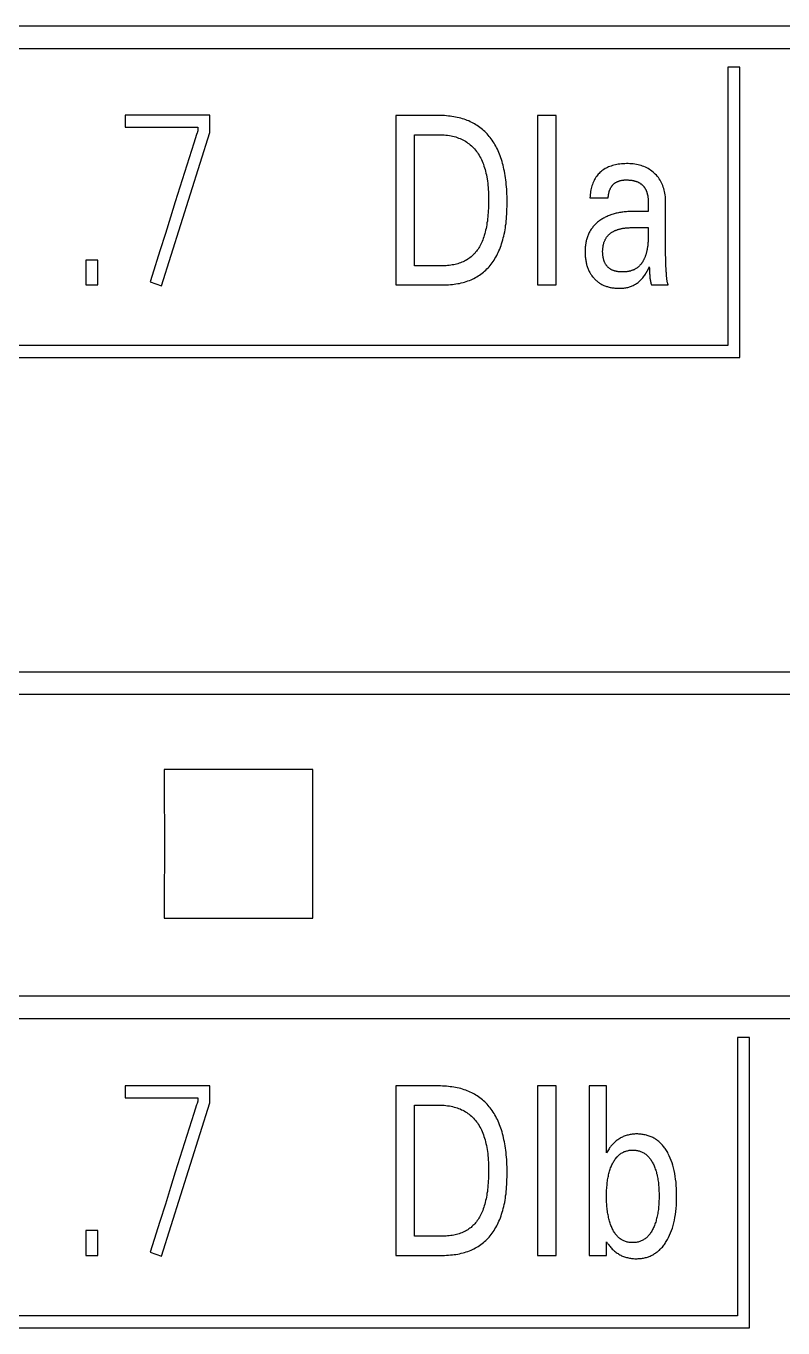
# Model space of a CAD drawing. Header units: inches. Extents: x 9000 to 22395, y 8106 to 17135.
# Drawn here: x 10234.04 to 10247.93, y 8409.24 to 8433.15 of the extents above; entities that cross this region are included whole.
import ezdxf

# ---------------------------------------------------------------- set-up
doc = ezdxf.new("R2010")
doc.units = ezdxf.units.IN
doc.header["$MEASUREMENT"] = 0
doc.layers.add('20000_FRONT_O', color=7, linetype='Continuous')
doc.layers.add('20500_FRONT_O_LABELING', color=7, linetype='Continuous')

# ---------------------------------------------------------------- blocks, each defined once
blk = doc.blocks.new('A$C21A67833')
at = {"layer": '20000_FRONT_O', "linetype": 'Continuous'}
for p, q in [((107.764, 61.783), (61.021, 61.783)), ((107.764, 61.595), (61.021, 61.595)), ((85.84, 61.443), (85.74, 61.443)), ((85.74, 61.443), (85.74, 59.143)), ((85.84, 59.043), (85.84, 61.443)), ((85.74, 59.143), (62.43, 59.143)), ((62.33, 59.043), (85.84, 59.043)), ((110, 56.444), (61.021, 56.444)), ((110, 56.258), (61.021, 56.258)), ((82.314, 55.638), (81.086, 55.638)), ((81.086, 54.41), (82.314, 54.41)), ((110, 53.765), (61.021, 53.765)), ((110, 53.578), (61.021, 53.578)), ((85.92, 53.423), (85.82, 53.423)), ((85.82, 53.423), (85.82, 51.123)), ((85.92, 51.023), (85.92, 53.423)), ((85.82, 51.123), (62.43, 51.123)), ((62.33, 51.023), (85.92, 51.023))]:
    blk.add_line(p, q, dxfattribs=at)
for points in [[(81.086, 55.638), (81.087, 55.396), (81.088, 55.149), (81.088, 54.899), (81.087, 54.652), (81.086, 54.41)], [(82.314, 54.41), (82.313, 54.652), (82.313, 54.899), (82.313, 55.149), (82.313, 55.396), (82.314, 55.638)]]:
    blk.add_lwpolyline(points, dxfattribs=at)
at = {"layer": '20500_FRONT_O_LABELING', "linetype": 'Continuous'}
for p, q in [((81.462, 61.045), (80.763, 61.045)), ((80.763, 61.045), (80.763, 60.946)), ((81.462, 60.903), (81.462, 61.045)), ((83.335, 61.043), (83, 61.043)), ((83, 61.043), (83, 59.643)), ((84.324, 61.043), (84.17, 61.043)), ((84.17, 61.043), (84.17, 59.643)), ((84.324, 59.643), (84.324, 61.043)), ((80.763, 60.946), (81.365, 60.946)), ((81.064, 59.637), (81.462, 60.903)), ((81.365, 60.946), (81.365, 60.919)), ((81.331, 60.816), (81.178, 60.331)), ((81.354, 60.886), (81.331, 60.816)), ((83.153, 59.801), (83.153, 60.884)), ((84.602, 60.363), (84.753, 60.363)), ((81.178, 60.331), (81.138, 60.203)), ((85.083, 60.335), (85.083, 60.25)), ((81.138, 60.203), (81.096, 60.067)), ((85.083, 60.25), (84.945, 60.25)), ((81.096, 60.067), (81.051, 59.924)), ((84.947, 60.117), (85.083, 60.117)), ((85.227, 59.947), (85.226, 59.977)), ((85.227, 59.92), (85.227, 59.947)), ((80.537, 59.847), (80.438, 59.847)), ((80.438, 59.847), (80.438, 59.643)), ((80.537, 59.643), (80.537, 59.847)), ((85.227, 59.893), (85.227, 59.92)), ((85.228, 59.868), (85.227, 59.893)), ((85.228, 59.844), (85.228, 59.868)), ((85.229, 59.821), (85.228, 59.844)), ((83.387, 59.801), (83.153, 59.801)), ((85.085, 59.777), (85.087, 59.779)), ((85.087, 59.779), (85.088, 59.782)), ((85.088, 59.782), (85.089, 59.785)), ((85.089, 59.785), (85.091, 59.789)), ((85.091, 59.789), (85.092, 59.792)), ((85.092, 59.792), (85.093, 59.781)), ((85.093, 59.781), (85.093, 59.771)), ((85.093, 59.771), (85.094, 59.762)), ((85.094, 59.762), (85.094, 59.752)), ((85.094, 59.752), (85.095, 59.743)), ((85.095, 59.743), (85.095, 59.735)), ((85.095, 59.735), (85.096, 59.726)), ((85.096, 59.726), (85.096, 59.719)), ((85.23, 59.799), (85.229, 59.821)), ((85.231, 59.779), (85.23, 59.799)), ((80.438, 59.643), (80.537, 59.643)), ((80.97, 59.668), (81.064, 59.637)), ((83, 59.643), (83.385, 59.643)), ((84.17, 59.643), (84.324, 59.643)), ((85.111, 59.643), (85.248, 59.643)), ((81.462, 53.025), (80.763, 53.025)), ((80.763, 53.025), (80.763, 52.926)), ((81.462, 52.883), (81.462, 53.025)), ((83.335, 53.023), (83, 53.023)), ((83, 53.023), (83, 51.623)), ((84.324, 53.023), (84.17, 53.023)), ((84.17, 53.023), (84.17, 51.623)), ((84.324, 51.623), (84.324, 53.023)), ((84.739, 53.023), (84.595, 53.023)), ((84.595, 53.023), (84.595, 51.623)), ((84.739, 52.471), (84.739, 53.023)), ((80.763, 52.926), (81.365, 52.926)), ((81.064, 51.617), (81.462, 52.883)), ((81.354, 52.866), (81.331, 52.796)), ((81.365, 52.926), (81.365, 52.899)), ((83.153, 51.781), (83.153, 52.864)), ((81.331, 52.796), (81.178, 52.311)), ((81.178, 52.311), (81.138, 52.183)), ((81.138, 52.183), (81.096, 52.047)), ((81.096, 52.047), (81.051, 51.904)), ((80.537, 51.827), (80.438, 51.827)), ((80.438, 51.827), (80.438, 51.623)), ((80.537, 51.623), (80.537, 51.827)), ((83.387, 51.781), (83.153, 51.781)), ((80.97, 51.648), (81.064, 51.617)), ((84.739, 51.735), (84.74, 51.733)), ((84.739, 51.623), (84.739, 51.735)), ((80.438, 51.623), (80.537, 51.623)), ((83, 51.623), (83.385, 51.623)), ((84.17, 51.623), (84.324, 51.623)), ((84.595, 51.623), (84.739, 51.623))]:
    blk.add_line(p, q, dxfattribs=at)
for points in [[(83.385, 59.643), (83.402, 59.643), (83.418, 59.644), (83.434, 59.644), (83.45, 59.646), (83.466, 59.647), (83.481, 59.649), (83.496, 59.651), (83.511, 59.654), (83.525, 59.656), (83.54, 59.66), (83.554, 59.663), (83.567, 59.667), (83.581, 59.671), (83.594, 59.676), (83.607, 59.681), (83.62, 59.686), (83.632, 59.692), (83.644, 59.697), (83.656, 59.704), (83.668, 59.71), (83.679, 59.717), (83.69, 59.724), (83.701, 59.732), (83.712, 59.74), (83.722, 59.748), (83.732, 59.757), (83.742, 59.766), (83.751, 59.775), (83.761, 59.784), (83.77, 59.794), (83.778, 59.805), (83.787, 59.815), (83.795, 59.826), (83.803, 59.837), (83.811, 59.849), (83.818, 59.861), (83.825, 59.873), (83.832, 59.886), (83.839, 59.899), (83.845, 59.912), (83.851, 59.926), (83.857, 59.94), (83.863, 59.954), (83.868, 59.969), (83.873, 59.984), (83.878, 59.999), (83.882, 60.015), (83.886, 60.031), (83.89, 60.047), (83.894, 60.064), (83.898, 60.081), (83.901, 60.098), (83.904, 60.116), (83.906, 60.134), (83.909, 60.152), (83.911, 60.171), (83.913, 60.19), (83.914, 60.209), (83.916, 60.229), (83.917, 60.249), (83.917, 60.269), (83.918, 60.29), (83.918, 60.311), (83.918, 60.333), (83.918, 60.354), (83.918, 60.374), (83.917, 60.395), (83.916, 60.415), (83.915, 60.435), (83.913, 60.454), (83.911, 60.474), (83.909, 60.492), (83.907, 60.511), (83.905, 60.529), (83.902, 60.547), (83.899, 60.565), (83.896, 60.582), (83.892, 60.599), (83.889, 60.616), (83.885, 60.632), (83.88, 60.648), (83.876, 60.664), (83.871, 60.679), (83.866, 60.694), (83.861, 60.709), (83.856, 60.723), (83.85, 60.737), (83.844, 60.751), (83.838, 60.765), (83.831, 60.778), (83.824, 60.791), (83.817, 60.803), (83.81, 60.815), (83.803, 60.827), (83.795, 60.839), (83.787, 60.85), (83.779, 60.861), (83.77, 60.871), (83.762, 60.882), (83.753, 60.892), (83.744, 60.901), (83.734, 60.911), (83.724, 60.92), (83.715, 60.928), (83.704, 60.937), (83.694, 60.945), (83.683, 60.953), (83.672, 60.96), (83.661, 60.967), (83.65, 60.974), (83.638, 60.98), (83.626, 60.986), (83.614, 60.992), (83.601, 60.998), (83.589, 61.003), (83.576, 61.008), (83.563, 61.012), (83.549, 61.017), (83.535, 61.021), (83.521, 61.024), (83.507, 61.028), (83.493, 61.03), (83.478, 61.033), (83.463, 61.035), (83.448, 61.037), (83.433, 61.039), (83.417, 61.041), (83.401, 61.042), (83.385, 61.042), (83.368, 61.043), (83.335, 61.043)], [(81.365, 60.919), (81.364, 60.917), (81.363, 60.915), (81.362, 60.913), (81.361, 60.909), (81.36, 60.905), (81.358, 60.899), (81.354, 60.886)], [(83.153, 60.884), (83.338, 60.884), (83.369, 60.884), (83.384, 60.884), (83.399, 60.883), (83.413, 60.881), (83.427, 60.88), (83.441, 60.878), (83.455, 60.875), (83.468, 60.872), (83.481, 60.869), (83.494, 60.866), (83.506, 60.862), (83.518, 60.857), (83.53, 60.853), (83.542, 60.847), (83.553, 60.842), (83.564, 60.836), (83.575, 60.83), (83.585, 60.823), (83.595, 60.816), (83.605, 60.809), (83.614, 60.801), (83.624, 60.793), (83.632, 60.785), (83.641, 60.776), (83.649, 60.767), (83.658, 60.757), (83.665, 60.747), (83.673, 60.737), (83.68, 60.726), (83.687, 60.715), (83.693, 60.703), (83.7, 60.691), (83.706, 60.679), (83.712, 60.666), (83.717, 60.653), (83.722, 60.64), (83.727, 60.626), (83.732, 60.612), (83.736, 60.597), (83.74, 60.582), (83.743, 60.567), (83.747, 60.552), (83.75, 60.535), (83.753, 60.519), (83.755, 60.502), (83.758, 60.485), (83.76, 60.467), (83.761, 60.449), (83.763, 60.431), (83.764, 60.412), (83.765, 60.393), (83.765, 60.374), (83.765, 60.354), (83.765, 60.334), (83.765, 60.314), (83.764, 60.295), (83.764, 60.276), (83.763, 60.258), (83.761, 60.24), (83.76, 60.222), (83.758, 60.205), (83.757, 60.188), (83.755, 60.171), (83.752, 60.155), (83.75, 60.14), (83.747, 60.124), (83.744, 60.109), (83.741, 60.095), (83.737, 60.08), (83.734, 60.067), (83.73, 60.053), (83.726, 60.04), (83.721, 60.027), (83.717, 60.015), (83.712, 60.003), (83.707, 59.992), (83.702, 59.981), (83.696, 59.97), (83.69, 59.959), (83.684, 59.949), (83.678, 59.94), (83.672, 59.93), (83.665, 59.921), (83.658, 59.913), (83.651, 59.904), (83.643, 59.896), (83.636, 59.889), (83.628, 59.881), (83.62, 59.874), (83.611, 59.868), (83.602, 59.861), (83.593, 59.855), (83.584, 59.849), (83.575, 59.844), (83.565, 59.839), (83.555, 59.834), (83.544, 59.83), (83.534, 59.825), (83.523, 59.822), (83.512, 59.818), (83.501, 59.815), (83.489, 59.812), (83.477, 59.81), (83.465, 59.808), (83.453, 59.806), (83.44, 59.804), (83.427, 59.803), (83.414, 59.802), (83.401, 59.802), (83.387, 59.801)], [(85.226, 59.977), (85.226, 60.313), (85.226, 60.343), (85.226, 60.358), (85.225, 60.372), (85.223, 60.387), (85.221, 60.401), (85.219, 60.414), (85.216, 60.427), (85.212, 60.44), (85.208, 60.452), (85.204, 60.465), (85.199, 60.476), (85.193, 60.488), (85.187, 60.499), (85.181, 60.51), (85.174, 60.52), (85.167, 60.53), (85.159, 60.54), (85.151, 60.549), (85.142, 60.558), (85.133, 60.567), (85.123, 60.575), (85.113, 60.583), (85.103, 60.591), (85.093, 60.598), (85.082, 60.604), (85.071, 60.61), (85.06, 60.616), (85.048, 60.621), (85.036, 60.626), (85.024, 60.63), (85.012, 60.633), (84.999, 60.637), (84.986, 60.639), (84.973, 60.642), (84.96, 60.643), (84.946, 60.645), (84.932, 60.645), (84.917, 60.646), (84.903, 60.646), (84.889, 60.645), (84.875, 60.645), (84.862, 60.643), (84.849, 60.642), (84.836, 60.64), (84.824, 60.638), (84.812, 60.636), (84.8, 60.633), (84.788, 60.63), (84.777, 60.626), (84.767, 60.622), (84.756, 60.618), (84.746, 60.614), (84.737, 60.609), (84.727, 60.604), (84.718, 60.598), (84.709, 60.592), (84.701, 60.586), (84.693, 60.579), (84.685, 60.572), (84.678, 60.565), (84.671, 60.558), (84.664, 60.55), (84.658, 60.541), (84.652, 60.533), (84.646, 60.524), (84.641, 60.515), (84.636, 60.505), (84.631, 60.495), (84.627, 60.485), (84.623, 60.474), (84.619, 60.463), (84.616, 60.452), (84.613, 60.44), (84.61, 60.428), (84.608, 60.416), (84.606, 60.403), (84.604, 60.39), (84.603, 60.377), (84.602, 60.363)], [(84.753, 60.363), (84.753, 60.368), (84.753, 60.373), (84.754, 60.378), (84.755, 60.383), (84.755, 60.387), (84.756, 60.392), (84.757, 60.396), (84.758, 60.401), (84.759, 60.405), (84.76, 60.409), (84.761, 60.414), (84.762, 60.418), (84.764, 60.422), (84.765, 60.426), (84.766, 60.429), (84.768, 60.433), (84.77, 60.437), (84.771, 60.44), (84.773, 60.444), (84.775, 60.447), (84.777, 60.45), (84.779, 60.454), (84.781, 60.457), (84.783, 60.46), (84.785, 60.463), (84.787, 60.465), (84.79, 60.468), (84.792, 60.471), (84.795, 60.474), (84.797, 60.476), (84.8, 60.478), (84.803, 60.481), (84.805, 60.483), (84.808, 60.485), (84.811, 60.487), (84.814, 60.489), (84.817, 60.491), (84.821, 60.493), (84.824, 60.495), (84.827, 60.496), (84.831, 60.498), (84.834, 60.499), (84.838, 60.501), (84.841, 60.502), (84.845, 60.503), (84.849, 60.504), (84.853, 60.505), (84.857, 60.506), (84.861, 60.507), (84.865, 60.508), (84.869, 60.509), (84.873, 60.509), (84.877, 60.51), (84.882, 60.51), (84.886, 60.511), (84.891, 60.511), (84.895, 60.511), (84.9, 60.511), (84.91, 60.511), (84.914, 60.511), (84.919, 60.511), (84.923, 60.51), (84.928, 60.51), (84.932, 60.51), (84.936, 60.509), (84.941, 60.509), (84.945, 60.508), (84.949, 60.508), (84.953, 60.507), (84.957, 60.506), (84.961, 60.505), (84.965, 60.504), (84.969, 60.503), (84.972, 60.502), (84.976, 60.501), (84.98, 60.5), (84.983, 60.499), (84.987, 60.498), (84.99, 60.497), (84.994, 60.495), (84.997, 60.494), (85, 60.492), (85.003, 60.491), (85.006, 60.489), (85.01, 60.487), (85.013, 60.486), (85.015, 60.484), (85.018, 60.482), (85.021, 60.48), (85.024, 60.478), (85.027, 60.476), (85.029, 60.474), (85.032, 60.472), (85.034, 60.47), (85.037, 60.467), (85.039, 60.465), (85.041, 60.463), (85.044, 60.46), (85.046, 60.458), (85.048, 60.455), (85.05, 60.452), (85.052, 60.45), (85.054, 60.447), (85.056, 60.444), (85.058, 60.441), (85.059, 60.438), (85.061, 60.435), (85.063, 60.432), (85.064, 60.429), (85.066, 60.426), (85.067, 60.422), (85.068, 60.419), (85.07, 60.416), (85.071, 60.412), (85.072, 60.409), (85.073, 60.405), (85.074, 60.401), (85.075, 60.398), (85.076, 60.394), (85.077, 60.39), (85.078, 60.386), (85.079, 60.382), (85.079, 60.378), (85.08, 60.374), (85.081, 60.37), (85.081, 60.366), (85.082, 60.361), (85.082, 60.357), (85.082, 60.353), (85.082, 60.348), (85.083, 60.344), (85.083, 60.339), (85.083, 60.335)], [(84.945, 60.25), (84.935, 60.25), (84.925, 60.249), (84.915, 60.249), (84.904, 60.248), (84.895, 60.247), (84.885, 60.247), (84.875, 60.245), (84.865, 60.244), (84.856, 60.243), (84.847, 60.241), (84.837, 60.239), (84.828, 60.237), (84.819, 60.235), (84.81, 60.233), (84.802, 60.231), (84.793, 60.228), (84.784, 60.226), (84.776, 60.223), (84.768, 60.22), (84.76, 60.217), (84.752, 60.213), (84.744, 60.21), (84.736, 60.206), (84.728, 60.202), (84.721, 60.198), (84.713, 60.194), (84.706, 60.19), (84.699, 60.186), (84.692, 60.181), (84.685, 60.176), (84.678, 60.172), (84.672, 60.167), (84.665, 60.162), (84.659, 60.156), (84.653, 60.151), (84.648, 60.146), (84.642, 60.14), (84.637, 60.134), (84.632, 60.128), (84.627, 60.122), (84.622, 60.116), (84.617, 60.11), (84.613, 60.104), (84.608, 60.097), (84.604, 60.091), (84.6, 60.084), (84.597, 60.077), (84.593, 60.07), (84.59, 60.063), (84.587, 60.055), (84.584, 60.048), (84.581, 60.041), (84.579, 60.033), (84.576, 60.025), (84.574, 60.017), (84.572, 60.009), (84.57, 60.001), (84.568, 59.993), (84.567, 59.984), (84.566, 59.976), (84.565, 59.967), (84.564, 59.958), (84.563, 59.949), (84.563, 59.94), (84.562, 59.931), (84.562, 59.921), (84.562, 59.912), (84.562, 59.903), (84.563, 59.894), (84.563, 59.885), (84.564, 59.876), (84.565, 59.867), (84.566, 59.859), (84.567, 59.85), (84.568, 59.842), (84.57, 59.834), (84.571, 59.826), (84.573, 59.818), (84.575, 59.81), (84.577, 59.803), (84.58, 59.795), (84.582, 59.788), (84.585, 59.781), (84.587, 59.774), (84.59, 59.767), (84.593, 59.76), (84.597, 59.754), (84.6, 59.747), (84.604, 59.741), (84.607, 59.735), (84.611, 59.729), (84.615, 59.723), (84.619, 59.717), (84.624, 59.711), (84.628, 59.706), (84.633, 59.701), (84.637, 59.695), (84.642, 59.69), (84.647, 59.685), (84.653, 59.681), (84.658, 59.676), (84.664, 59.672), (84.669, 59.667), (84.675, 59.663), (84.681, 59.659), (84.687, 59.655), (84.693, 59.652), (84.699, 59.648), (84.705, 59.645), (84.712, 59.642), (84.718, 59.639), (84.725, 59.636), (84.732, 59.634), (84.739, 59.631), (84.746, 59.629), (84.753, 59.627), (84.76, 59.625), (84.768, 59.623), (84.776, 59.622), (84.783, 59.62), (84.791, 59.619), (84.799, 59.618), (84.807, 59.617), (84.815, 59.616), (84.824, 59.616), (84.832, 59.615), (84.84, 59.615), (84.849, 59.615), (84.858, 59.615), (84.866, 59.616), (84.875, 59.616), (84.883, 59.617), (84.891, 59.618), (84.899, 59.62), (84.907, 59.621), (84.915, 59.623), (84.922, 59.625), (84.93, 59.628), (84.937, 59.63), (84.945, 59.633), (84.952, 59.636), (84.959, 59.639), (84.966, 59.643), (84.973, 59.646), (84.979, 59.65), (84.986, 59.655), (84.992, 59.659), (84.999, 59.664), (85.005, 59.669), (85.011, 59.674), (85.017, 59.679), (85.023, 59.685), (85.028, 59.691), (85.034, 59.697), (85.039, 59.703), (85.045, 59.71), (85.05, 59.717), (85.055, 59.724), (85.06, 59.731)], [(84.872, 59.75), (84.866, 59.75), (84.861, 59.75), (84.856, 59.75), (84.851, 59.751), (84.846, 59.751), (84.841, 59.752), (84.836, 59.752), (84.831, 59.753), (84.827, 59.754), (84.822, 59.755), (84.818, 59.756), (84.813, 59.757), (84.809, 59.758), (84.805, 59.759), (84.801, 59.76), (84.797, 59.762), (84.793, 59.763), (84.789, 59.765), (84.785, 59.766), (84.781, 59.768), (84.778, 59.77), (84.774, 59.772), (84.771, 59.774), (84.768, 59.776), (84.764, 59.778), (84.761, 59.781), (84.758, 59.783), (84.755, 59.786), (84.752, 59.788), (84.75, 59.791), (84.747, 59.794), (84.744, 59.797), (84.742, 59.8), (84.739, 59.803), (84.737, 59.806), (84.735, 59.809), (84.733, 59.812), (84.731, 59.816), (84.729, 59.819), (84.727, 59.823), (84.725, 59.827), (84.723, 59.83), (84.721, 59.834), (84.72, 59.838), (84.719, 59.842), (84.717, 59.846), (84.716, 59.851), (84.715, 59.855), (84.714, 59.859), (84.713, 59.864), (84.712, 59.868), (84.711, 59.873), (84.71, 59.878), (84.709, 59.883), (84.709, 59.888), (84.708, 59.893), (84.708, 59.898), (84.708, 59.903), (84.708, 59.909), (84.707, 59.914), (84.707, 59.925), (84.708, 59.93), (84.708, 59.936), (84.708, 59.941), (84.709, 59.946), (84.709, 59.951), (84.71, 59.956), (84.711, 59.961), (84.711, 59.966), (84.712, 59.971), (84.713, 59.975), (84.714, 59.98), (84.716, 59.985), (84.717, 59.989), (84.718, 59.994), (84.72, 59.998), (84.721, 60.002), (84.723, 60.006), (84.725, 60.01), (84.727, 60.014), (84.729, 60.018), (84.731, 60.022), (84.733, 60.026), (84.735, 60.03), (84.737, 60.033), (84.74, 60.037), (84.742, 60.04), (84.745, 60.044), (84.748, 60.047), (84.75, 60.05), (84.753, 60.053), (84.756, 60.057), (84.759, 60.06), (84.763, 60.062), (84.766, 60.065), (84.769, 60.068), (84.773, 60.071), (84.776, 60.073), (84.78, 60.076), (84.784, 60.078), (84.788, 60.081), (84.791, 60.083), (84.796, 60.085), (84.8, 60.088), (84.804, 60.09), (84.808, 60.092), (84.813, 60.094), (84.817, 60.095), (84.822, 60.097), (84.826, 60.099), (84.831, 60.101), (84.836, 60.102), (84.841, 60.104), (84.846, 60.105), (84.851, 60.106), (84.857, 60.108), (84.862, 60.109), (84.867, 60.11), (84.873, 60.111), (84.879, 60.112), (84.884, 60.113), (84.89, 60.113), (84.896, 60.114), (84.902, 60.115), (84.908, 60.115), (84.914, 60.116), (84.921, 60.116), (84.927, 60.116), (84.934, 60.117), (84.94, 60.117), (84.947, 60.117)], [(85.083, 60.117), (85.083, 60.042), (85.083, 60.035), (85.083, 60.027), (85.083, 60.02), (85.082, 60.013), (85.082, 60.006), (85.082, 59.999), (85.081, 59.992), (85.081, 59.985), (85.08, 59.978), (85.079, 59.972), (85.079, 59.965), (85.078, 59.959), (85.077, 59.953), (85.076, 59.947), (85.075, 59.94), (85.074, 59.935), (85.073, 59.929), (85.071, 59.923), (85.07, 59.917), (85.069, 59.911), (85.067, 59.906), (85.066, 59.901), (85.064, 59.895), (85.063, 59.89), (85.061, 59.885), (85.059, 59.88), (85.057, 59.875), (85.055, 59.87), (85.053, 59.865), (85.051, 59.861), (85.049, 59.856), (85.047, 59.852), (85.045, 59.847), (85.042, 59.843), (85.04, 59.839), (85.038, 59.835), (85.035, 59.831), (85.032, 59.827), (85.03, 59.823), (85.027, 59.819), (85.024, 59.816), (85.021, 59.812), (85.018, 59.809), (85.015, 59.806), (85.012, 59.802), (85.009, 59.799), (85.006, 59.796), (85.003, 59.793), (84.999, 59.79), (84.996, 59.788), (84.992, 59.785), (84.989, 59.782), (84.985, 59.78), (84.981, 59.778), (84.978, 59.775), (84.974, 59.773), (84.97, 59.771), (84.966, 59.769), (84.962, 59.767), (84.958, 59.766), (84.953, 59.764), (84.949, 59.762), (84.945, 59.761), (84.94, 59.759), (84.936, 59.758), (84.931, 59.757), (84.927, 59.756), (84.922, 59.755), (84.917, 59.754), (84.913, 59.753), (84.908, 59.752), (84.903, 59.752), (84.898, 59.751), (84.893, 59.751), (84.888, 59.75), (84.882, 59.75), (84.877, 59.75), (84.872, 59.75)], [(81.051, 59.924), (80.987, 59.721), (80.97, 59.668)], [(85.06, 59.731), (85.061, 59.733), (85.062, 59.735), (85.064, 59.737), (85.065, 59.739), (85.066, 59.741), (85.067, 59.744), (85.069, 59.746), (85.07, 59.748), (85.071, 59.75), (85.073, 59.753), (85.074, 59.755), (85.075, 59.758), (85.077, 59.76), (85.078, 59.763), (85.08, 59.765), (85.081, 59.768), (85.082, 59.771), (85.084, 59.774), (85.085, 59.777)], [(85.096, 59.719), (85.097, 59.715), (85.097, 59.711), (85.097, 59.708), (85.098, 59.704), (85.098, 59.701), (85.098, 59.697), (85.099, 59.694), (85.099, 59.691), (85.1, 59.688), (85.1, 59.685), (85.1, 59.682), (85.101, 59.679), (85.101, 59.677), (85.102, 59.674), (85.102, 59.671), (85.103, 59.669), (85.103, 59.667), (85.104, 59.665), (85.104, 59.662), (85.105, 59.66), (85.105, 59.658), (85.106, 59.657), (85.106, 59.655), (85.107, 59.653), (85.107, 59.651), (85.108, 59.65), (85.108, 59.649), (85.109, 59.647), (85.11, 59.646), (85.11, 59.645), (85.111, 59.644), (85.111, 59.643)], [(85.248, 59.643), (85.247, 59.646), (85.246, 59.649), (85.245, 59.652), (85.244, 59.656), (85.243, 59.66), (85.242, 59.664), (85.241, 59.669), (85.24, 59.674), (85.239, 59.68), (85.238, 59.685), (85.237, 59.691), (85.237, 59.698), (85.236, 59.704), (85.235, 59.711), (85.235, 59.719), (85.234, 59.726), (85.233, 59.734), (85.233, 59.743), (85.232, 59.751), (85.232, 59.76), (85.231, 59.77), (85.231, 59.779)], [(83.385, 51.623), (83.402, 51.623), (83.418, 51.624), (83.434, 51.624), (83.45, 51.626), (83.466, 51.627), (83.481, 51.629), (83.496, 51.631), (83.511, 51.634), (83.525, 51.636), (83.54, 51.64), (83.554, 51.643), (83.567, 51.647), (83.581, 51.651), (83.594, 51.656), (83.607, 51.661), (83.62, 51.666), (83.632, 51.672), (83.644, 51.677), (83.656, 51.684), (83.668, 51.69), (83.679, 51.697), (83.69, 51.704), (83.701, 51.712), (83.712, 51.72), (83.722, 51.728), (83.732, 51.737), (83.742, 51.746), (83.751, 51.755), (83.761, 51.764), (83.77, 51.774), (83.778, 51.785), (83.787, 51.795), (83.795, 51.806), (83.803, 51.817), (83.811, 51.829), (83.818, 51.841), (83.825, 51.853), (83.832, 51.866), (83.839, 51.879), (83.845, 51.892), (83.851, 51.906), (83.857, 51.92), (83.863, 51.934), (83.868, 51.949), (83.873, 51.964), (83.878, 51.979), (83.882, 51.995), (83.886, 52.011), (83.89, 52.027), (83.894, 52.044), (83.898, 52.061), (83.901, 52.078), (83.904, 52.096), (83.906, 52.114), (83.909, 52.132), (83.911, 52.151), (83.913, 52.17), (83.914, 52.189), (83.916, 52.209), (83.917, 52.229), (83.917, 52.249), (83.918, 52.27), (83.918, 52.291), (83.918, 52.313), (83.918, 52.334), (83.918, 52.354), (83.917, 52.375), (83.916, 52.395), (83.915, 52.415), (83.913, 52.434), (83.911, 52.454), (83.909, 52.472), (83.907, 52.491), (83.905, 52.509), (83.902, 52.527), (83.899, 52.545), (83.896, 52.562), (83.892, 52.579), (83.889, 52.596), (83.885, 52.612), (83.88, 52.628), (83.876, 52.644), (83.871, 52.659), (83.866, 52.674), (83.861, 52.689), (83.856, 52.703), (83.85, 52.717), (83.844, 52.731), (83.838, 52.745), (83.831, 52.758), (83.824, 52.771), (83.817, 52.783), (83.81, 52.795), (83.803, 52.807), (83.795, 52.819), (83.787, 52.83), (83.779, 52.841), (83.77, 52.851), (83.762, 52.862), (83.753, 52.872), (83.744, 52.881), (83.734, 52.891), (83.724, 52.9), (83.715, 52.908), (83.704, 52.917), (83.694, 52.925), (83.683, 52.933), (83.672, 52.94), (83.661, 52.947), (83.65, 52.954), (83.638, 52.96), (83.626, 52.966), (83.614, 52.972), (83.601, 52.978), (83.589, 52.983), (83.576, 52.988), (83.563, 52.992), (83.549, 52.997), (83.535, 53.001), (83.521, 53.004), (83.507, 53.008), (83.493, 53.01), (83.478, 53.013), (83.463, 53.015), (83.448, 53.017), (83.433, 53.019), (83.417, 53.021), (83.401, 53.022), (83.385, 53.022), (83.368, 53.023), (83.335, 53.023)], [(81.365, 52.899), (81.364, 52.897), (81.363, 52.895), (81.362, 52.893), (81.361, 52.889), (81.36, 52.885), (81.358, 52.879), (81.354, 52.866)], [(83.153, 52.864), (83.338, 52.864), (83.369, 52.864), (83.384, 52.864), (83.399, 52.863), (83.413, 52.861), (83.427, 52.86), (83.441, 52.858), (83.455, 52.855), (83.468, 52.852), (83.481, 52.849), (83.494, 52.846), (83.506, 52.842), (83.518, 52.837), (83.53, 52.833), (83.542, 52.827), (83.553, 52.822), (83.564, 52.816), (83.575, 52.81), (83.585, 52.803), (83.595, 52.796), (83.605, 52.789), (83.614, 52.781), (83.624, 52.773), (83.632, 52.765), (83.641, 52.756), (83.649, 52.747), (83.658, 52.737), (83.665, 52.727), (83.673, 52.717), (83.68, 52.706), (83.687, 52.695), (83.693, 52.683), (83.7, 52.671), (83.706, 52.659), (83.712, 52.646), (83.717, 52.633), (83.722, 52.62), (83.727, 52.606), (83.732, 52.592), (83.736, 52.577), (83.74, 52.562), (83.743, 52.547), (83.747, 52.532), (83.75, 52.515), (83.753, 52.499), (83.755, 52.482), (83.758, 52.465), (83.76, 52.447), (83.761, 52.429), (83.763, 52.411), (83.764, 52.392), (83.765, 52.373), (83.765, 52.354), (83.765, 52.334), (83.765, 52.314), (83.765, 52.294), (83.764, 52.275), (83.764, 52.256), (83.763, 52.238), (83.761, 52.22), (83.76, 52.202), (83.758, 52.185), (83.757, 52.168), (83.755, 52.151), (83.752, 52.135), (83.75, 52.12), (83.747, 52.104), (83.744, 52.089), (83.741, 52.075), (83.737, 52.06), (83.734, 52.047), (83.73, 52.033), (83.726, 52.02), (83.721, 52.007), (83.717, 51.995), (83.712, 51.983), (83.707, 51.972), (83.702, 51.961), (83.696, 51.95), (83.69, 51.939), (83.684, 51.929), (83.678, 51.92), (83.672, 51.91), (83.665, 51.901), (83.658, 51.893), (83.651, 51.884), (83.643, 51.876), (83.636, 51.869), (83.628, 51.861), (83.62, 51.854), (83.611, 51.848), (83.602, 51.841), (83.593, 51.835), (83.584, 51.829), (83.575, 51.824), (83.565, 51.819), (83.555, 51.814), (83.544, 51.81), (83.534, 51.805), (83.523, 51.802), (83.512, 51.798), (83.501, 51.795), (83.489, 51.792), (83.477, 51.79), (83.465, 51.788), (83.453, 51.786), (83.44, 51.784), (83.427, 51.783), (83.414, 51.782), (83.401, 51.782), (83.387, 51.781)], [(84.74, 51.733), (84.746, 51.725), (84.751, 51.717), (84.757, 51.709), (84.763, 51.702), (84.769, 51.695), (84.775, 51.688), (84.781, 51.681), (84.787, 51.675), (84.793, 51.668), (84.8, 51.663), (84.806, 51.657), (84.813, 51.651), (84.82, 51.646), (84.827, 51.641), (84.834, 51.637), (84.841, 51.632), (84.849, 51.628), (84.856, 51.624), (84.863, 51.62), (84.871, 51.617), (84.879, 51.614), (84.887, 51.611), (84.895, 51.608), (84.903, 51.606), (84.911, 51.604), (84.92, 51.602), (84.928, 51.6), (84.937, 51.599), (84.945, 51.597), (84.954, 51.597), (84.963, 51.596), (84.972, 51.595), (84.982, 51.595), (84.991, 51.595), (85, 51.596), (85.009, 51.596), (85.018, 51.597), (85.027, 51.598), (85.035, 51.599), (85.044, 51.601), (85.052, 51.602), (85.06, 51.604), (85.069, 51.606), (85.077, 51.609), (85.085, 51.611), (85.092, 51.614), (85.1, 51.617), (85.108, 51.621), (85.115, 51.624), (85.122, 51.628), (85.129, 51.632), (85.136, 51.637), (85.143, 51.641), (85.15, 51.646), (85.157, 51.651), (85.163, 51.656), (85.17, 51.662), (85.176, 51.667), (85.182, 51.673), (85.188, 51.679), (85.194, 51.686), (85.2, 51.692), (85.206, 51.699), (85.211, 51.706), (85.217, 51.714), (85.222, 51.721), (85.227, 51.729), (85.232, 51.737), (85.237, 51.745), (85.242, 51.754), (85.251, 51.771), (85.26, 51.79), (85.268, 51.809), (85.276, 51.828), (85.283, 51.849), (85.289, 51.87), (85.295, 51.892), (85.3, 51.914), (85.304, 51.937), (85.308, 51.961), (85.311, 51.986), (85.314, 52.011), (85.316, 52.037), (85.317, 52.064), (85.318, 52.092), (85.318, 52.12), (85.318, 52.134), (85.318, 52.148), (85.317, 52.175), (85.315, 52.201), (85.313, 52.227), (85.31, 52.252), (85.307, 52.276), (85.303, 52.3), (85.298, 52.323), (85.293, 52.345), (85.287, 52.367), (85.28, 52.387), (85.273, 52.407), (85.265, 52.427), (85.257, 52.445), (85.248, 52.463), (85.244, 52.472), (85.239, 52.481), (85.234, 52.489), (85.229, 52.497), (85.223, 52.505), (85.218, 52.512), (85.213, 52.519), (85.207, 52.526), (85.201, 52.533), (85.195, 52.54), (85.189, 52.546), (85.183, 52.552), (85.177, 52.558), (85.171, 52.564), (85.164, 52.569), (85.157, 52.574), (85.151, 52.579), (85.144, 52.584), (85.137, 52.588), (85.13, 52.592), (85.122, 52.596), (85.115, 52.6), (85.107, 52.603), (85.1, 52.606), (85.092, 52.609), (85.084, 52.612), (85.076, 52.614), (85.068, 52.617), (85.059, 52.619), (85.051, 52.62), (85.042, 52.622), (85.033, 52.623), (85.025, 52.624), (85.016, 52.625), (85.006, 52.625), (84.997, 52.626), (84.988, 52.626), (84.979, 52.626), (84.969, 52.625), (84.96, 52.624), (84.951, 52.624), (84.943, 52.622), (84.934, 52.621), (84.925, 52.619), (84.917, 52.617), (84.909, 52.615), (84.901, 52.613), (84.893, 52.61), (84.885, 52.607), (84.877, 52.604), (84.87, 52.6), (84.862, 52.597), (84.855, 52.593), (84.848, 52.588), (84.84, 52.584), (84.833, 52.579), (84.827, 52.574), (84.82, 52.569), (84.813, 52.564), (84.807, 52.558), (84.801, 52.552), (84.794, 52.546), (84.788, 52.54), (84.782, 52.533), (84.776, 52.526), (84.771, 52.519), (84.765, 52.511), (84.76, 52.504), (84.754, 52.496), (84.749, 52.488), (84.739, 52.471)], [(84.782, 51.853), (84.779, 51.862), (84.775, 51.87), (84.772, 51.879), (84.769, 51.888), (84.766, 51.897), (84.763, 51.906), (84.761, 51.916), (84.758, 51.926), (84.756, 51.936), (84.754, 51.946), (84.752, 51.957), (84.75, 51.967), (84.748, 51.978), (84.746, 51.989), (84.745, 52.001), (84.744, 52.012), (84.742, 52.024), (84.741, 52.036), (84.741, 52.048), (84.74, 52.06), (84.739, 52.073), (84.739, 52.086), (84.739, 52.099), (84.739, 52.112), (84.739, 52.125), (84.739, 52.138), (84.74, 52.151), (84.74, 52.164), (84.741, 52.176), (84.742, 52.188), (84.743, 52.2), (84.744, 52.212), (84.745, 52.224), (84.747, 52.235), (84.748, 52.246), (84.75, 52.257), (84.752, 52.268), (84.754, 52.278), (84.756, 52.288), (84.759, 52.299), (84.761, 52.308), (84.764, 52.318), (84.767, 52.327), (84.77, 52.336), (84.773, 52.345), (84.777, 52.354), (84.78, 52.363), (84.784, 52.371), (84.788, 52.379), (84.792, 52.387), (84.796, 52.394), (84.8, 52.401), (84.804, 52.408), (84.809, 52.415), (84.813, 52.421), (84.818, 52.428), (84.823, 52.433), (84.828, 52.439), (84.833, 52.444), (84.838, 52.449), (84.844, 52.454), (84.849, 52.459), (84.855, 52.463), (84.861, 52.467), (84.867, 52.47), (84.873, 52.474), (84.879, 52.477), (84.886, 52.48), (84.892, 52.482), (84.899, 52.484), (84.906, 52.486), (84.913, 52.488), (84.92, 52.49), (84.927, 52.491), (84.934, 52.492), (84.942, 52.492), (84.949, 52.493), (84.957, 52.493), (84.965, 52.493), (84.972, 52.492), (84.98, 52.491), (84.987, 52.49), (84.994, 52.489), (85.001, 52.488), (85.008, 52.486), (85.015, 52.484), (85.021, 52.481), (85.028, 52.479), (85.034, 52.476), (85.04, 52.473), (85.046, 52.469), (85.052, 52.466), (85.058, 52.462), (85.064, 52.458), (85.069, 52.453), (85.075, 52.448), (85.08, 52.443), (85.085, 52.438), (85.09, 52.433), (85.095, 52.427), (85.099, 52.421), (85.104, 52.414), (85.108, 52.408), (85.113, 52.401), (85.117, 52.394), (85.121, 52.386), (85.125, 52.379), (85.129, 52.371)], [(85.129, 52.371), (85.132, 52.363), (85.136, 52.354), (85.139, 52.345), (85.142, 52.336), (85.145, 52.327), (85.148, 52.318), (85.151, 52.309), (85.153, 52.299), (85.156, 52.289), (85.158, 52.279), (85.16, 52.268), (85.162, 52.258), (85.164, 52.247), (85.165, 52.236), (85.167, 52.225), (85.168, 52.213), (85.169, 52.201), (85.17, 52.189), (85.171, 52.177), (85.172, 52.165), (85.172, 52.152), (85.173, 52.14), (85.173, 52.127), (85.173, 52.113), (85.173, 52.1), (85.173, 52.087), (85.172, 52.075), (85.172, 52.062), (85.171, 52.05), (85.17, 52.037), (85.169, 52.026), (85.168, 52.014), (85.167, 52.002), (85.165, 51.991), (85.163, 51.98), (85.162, 51.969), (85.16, 51.958), (85.158, 51.948), (85.155, 51.937), (85.153, 51.927), (85.15, 51.917), (85.148, 51.908), (85.145, 51.898), (85.142, 51.889), (85.138, 51.88), (85.135, 51.871), (85.132, 51.862), (85.128, 51.854), (85.124, 51.846), (85.12, 51.838), (85.116, 51.83), (85.112, 51.823), (85.108, 51.815), (85.103, 51.809), (85.099, 51.802), (85.094, 51.796), (85.089, 51.79), (85.084, 51.784), (85.079, 51.779), (85.074, 51.773), (85.068, 51.769), (85.063, 51.764), (85.057, 51.76), (85.051, 51.756), (85.045, 51.752), (85.039, 51.748), (85.033, 51.745), (85.026, 51.742), (85.02, 51.74), (85.013, 51.737), (85.006, 51.735), (84.999, 51.733), (84.992, 51.732), (84.985, 51.73), (84.978, 51.729), (84.97, 51.729), (84.963, 51.728), (84.955, 51.728), (84.947, 51.728), (84.94, 51.729), (84.932, 51.729), (84.925, 51.73), (84.917, 51.732), (84.91, 51.733), (84.903, 51.735), (84.897, 51.737), (84.89, 51.739), (84.883, 51.742), (84.877, 51.745), (84.871, 51.748), (84.865, 51.752), (84.859, 51.755), (84.853, 51.759), (84.847, 51.764), (84.842, 51.768), (84.836, 51.773), (84.831, 51.778), (84.826, 51.784), (84.821, 51.789), (84.816, 51.795), (84.811, 51.802), (84.807, 51.808), (84.802, 51.815), (84.798, 51.822), (84.794, 51.829), (84.79, 51.837), (84.786, 51.845), (84.782, 51.853)], [(81.051, 51.904), (80.987, 51.701), (80.97, 51.648)]]:
    blk.add_lwpolyline(points, dxfattribs=at)

msp = doc.modelspace()

# ---------------------------------------------------------------- block references
at = {"xscale": 2.2218, "yscale": 2.2218, "zscale": 2.2218}
msp.add_blockref('A$C21A67833', (10056.419, 8295.882), dxfattribs=at)

doc.saveas('drawing.dxf')
